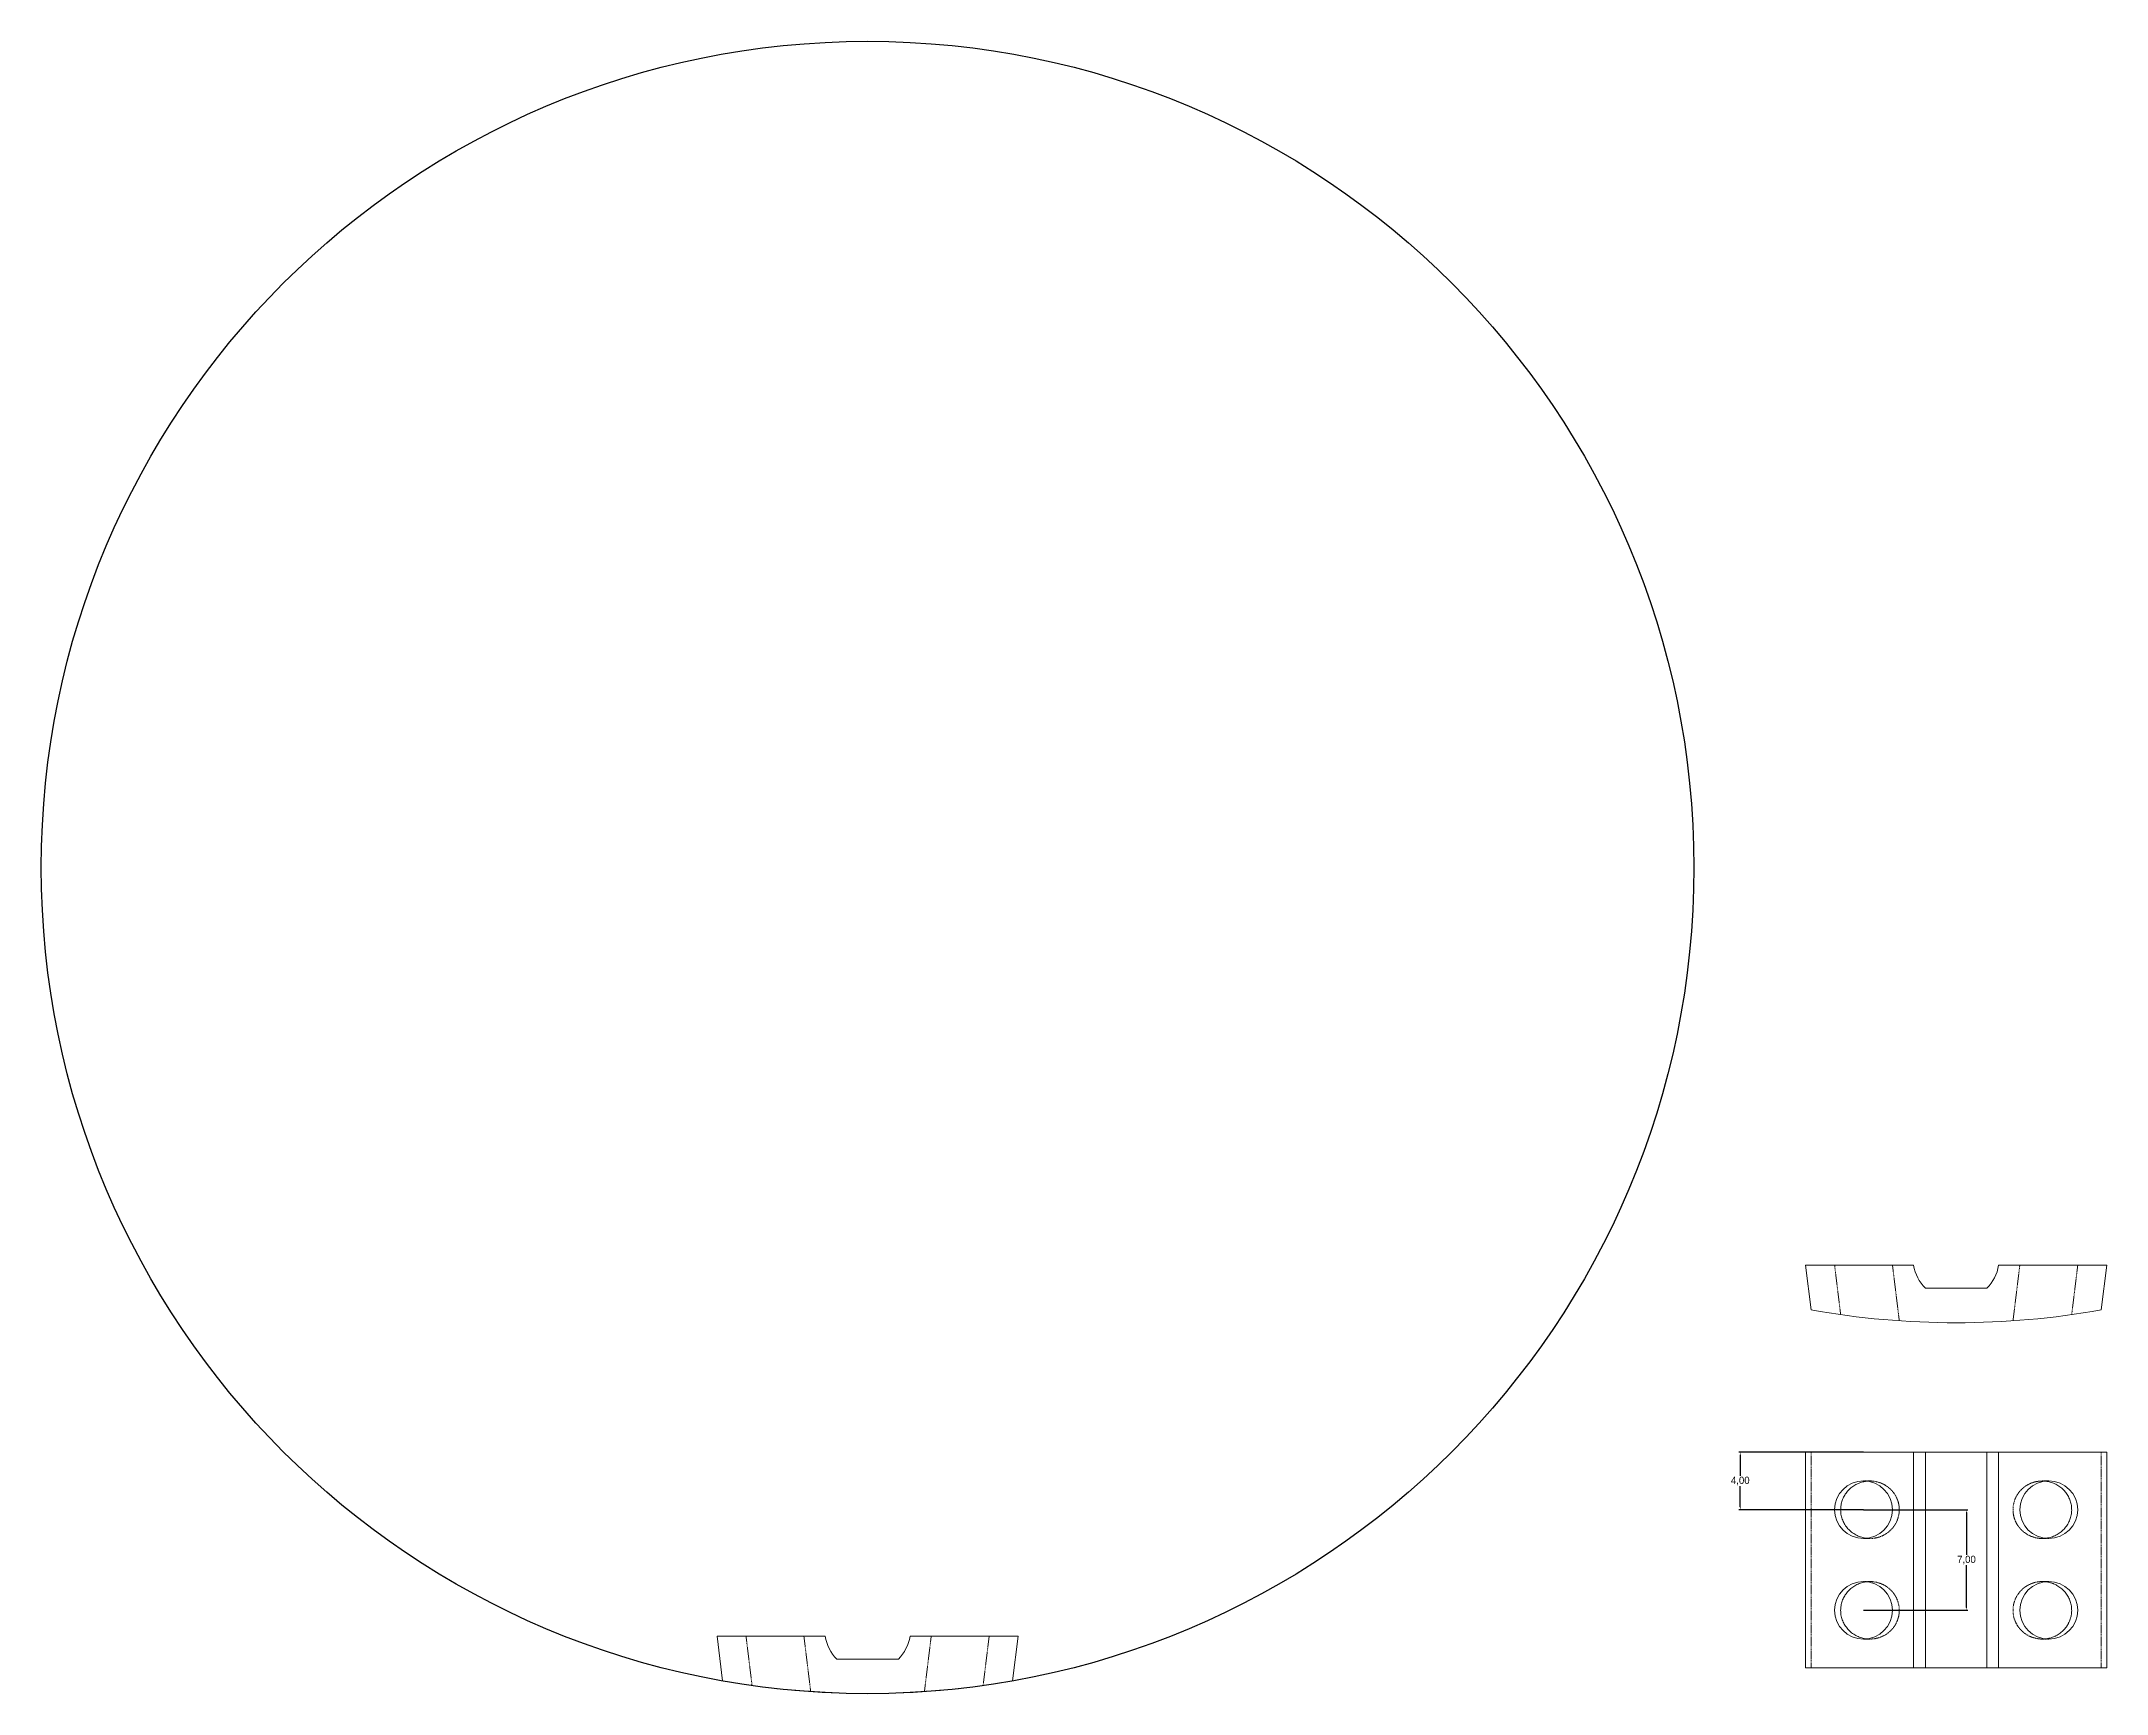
# Model space of a CAD drawing. Header units: millimetres. Extents: x -2329 to 3682, y 141 to 2504.
# Drawn here: x -2329 to 546, y 141 to 2441 of the extents above; entities that cross this region are included whole.
import ezdxf

# ---------------------------------------------------------------- set-up
doc = ezdxf.new("R2010")
doc.units = ezdxf.units.MM
doc.header["$PDSIZE"] = -1
doc.linetypes.add('HIDDEN', pattern=[1.905, 1.27, -0.635])
doc.dimstyles.new('ISO-25', dxfattribs={"dimtxt": 2.5, "dimasz": 2.5, "dimexe": 1.25, "dimexo": 0.625, "dimtad": 1, "dimtxsty": 'Standard', "dimcen": 2.5, "dimadec": 0, "dimazin": 0, "dimtfac": 1, "dimtmove": 0, "dimatfit": 3, "dimfxl": 1, "dimarcsym": 0})

# ---------------------------------------------------------------- blocks, each defined once
blk = doc.blocks.new('*D3')
at = {"color": 3, "lineweight": -2, "transparency": 16777216}
for p, q in [((207.3, 396.8), (352.6, 396.8)), ((350.6, 392.7), (350.6, 334.1)), ((350.6, 260.9), (350.6, 319.4)), ((207.3, 256.8), (352.6, 256.8))]:
    blk.add_line(p, q, dxfattribs=at)
at = {"color": 3, "transparency": 16777216}
for points in [[(350, 392.7), (351.3, 392.7), (350.6, 396.8)], [(350, 260.9), (351.3, 260.9), (350.6, 256.8)]]:
    blk.add_solid(points, dxfattribs=at)
at = {"layer": 'Defpoints', "color": 0, "transparency": 16777216}
for p in [(207.3, 396.8), (207.3, 256.8), (350.6, 256.8)]:
    blk.add_point(p, dxfattribs=at)
at = {"color": 3, "transparency": 16777216, "insert": (350.6, 326.8), "char_height": 10, "attachment_point": 5}
blk.add_mtext('7,00', dxfattribs=at)
blk = doc.blocks.new('*D4')
at = {"color": 3, "lineweight": -2, "transparency": 16777216}
for p, q in [((207.3, 476.8), (33.8, 476.8)), ((35.8, 472.7), (35.8, 444.1)), ((35.8, 400.9), (35.8, 429.4)), ((207.3, 396.8), (33.8, 396.8))]:
    blk.add_line(p, q, dxfattribs=at)
at = {"color": 3, "transparency": 16777216}
for points in [[(35.1, 472.7), (36.5, 472.7), (35.8, 476.8)], [(35.1, 400.9), (36.5, 400.9), (35.8, 396.8)]]:
    blk.add_solid(points, dxfattribs=at)
at = {"layer": 'Defpoints', "color": 0, "transparency": 16777216}
for p in [(35.8, 476.8), (207.3, 476.8), (207.3, 396.8)]:
    blk.add_point(p, dxfattribs=at)
at = {"color": 3, "transparency": 16777216, "insert": (35.8, 436.8), "char_height": 10, "attachment_point": 5}
blk.add_mtext('4,00', dxfattribs=at)

msp = doc.modelspace()

# ---------------------------------------------------------------- linework, layer by layer
at = {"color": 7, "linetype": 'Continuous', "lineweight": 15}
for p, q in [((126.742, 737.007), (134.369, 674.883)), ((277.106, 737.007), (126.742, 737.007)), ((545.787, 737.007), (395.423, 737.007)), ((538.159, 674.883), (545.787, 737.007)), ((379.113, 705.022), (293.416, 705.022)), ((277.106, 476.779), (126.742, 476.779)), ((126.742, 176.779), (126.742, 476.779)), ((277.106, 176.779), (277.106, 476.779)), ((293.416, 476.779), (277.106, 476.779)), ((293.416, 176.779), (293.416, 476.779)), ((379.113, 476.779), (293.416, 476.779)), ((379.113, 176.779), (379.113, 476.779)), ((395.423, 476.779), (379.113, 476.779)), ((395.423, 176.779), (395.423, 476.779)), ((545.787, 476.779), (395.423, 476.779)), ((545.787, 176.779), (545.787, 476.779)), ((-1388.279, 220.701), (-1380.652, 158.577)), ((-1237.915, 220.701), (-1388.279, 220.701)), ((-969.234, 220.701), (-1119.598, 220.701)), ((-976.862, 158.577), (-969.234, 220.701)), ((-1135.908, 188.715), (-1221.605, 188.715)), ((277.106, 176.779), (126.742, 176.779)), ((293.416, 176.779), (277.106, 176.779)), ((379.113, 176.779), (293.416, 176.779)), ((395.423, 176.779), (379.113, 176.779)), ((545.787, 176.779), (395.423, 176.779))]:
    msp.add_line(p, q, dxfattribs=at)
at = {"color": 7, "linetype": 'HIDDEN', "lineweight": 0}
for p, q in [((167.045, 737.007), (175.479, 668.317)), ((257.129, 659.771), (247.646, 737.007)), ((424.883, 737.007), (415.397, 659.747)), ((497.045, 668.283), (505.484, 737.007)), ((134.369, 176.779), (134.369, 476.779)), ((538.159, 176.779), (538.159, 476.779)), ((216.396, 436.779), (207.345, 436.779)), ((465.183, 436.779), (456.132, 436.779)), ((207.345, 356.779), (216.397, 356.779)), ((456.132, 356.779), (465.183, 356.779)), ((216.396, 296.779), (207.345, 296.779)), ((465.183, 296.779), (456.131, 296.779)), ((-1347.976, 220.701), (-1339.542, 152.011)), ((-1257.892, 143.465), (-1267.375, 220.701)), ((-1090.138, 220.701), (-1099.624, 143.441)), ((-1017.976, 151.977), (-1009.537, 220.701)), ((207.345, 216.779), (216.397, 216.779)), ((456.132, 216.779), (465.183, 216.779))]:
    msp.add_line(p, q, dxfattribs=at)
msp.add_circle((-1178.757, 1290.715), 1150)
at = {"color": 7, "linetype": 'Continuous', "lineweight": 15}
for centre, radius, start, end in [((336.264, 747.022), 60, 189.608417, 224.427004), ((336.264, 747.022), 60, 315.572996, 350.391583), ((336.264, 1807.022), 1150, 259.888707, 280.111293), ((-1178.757, 230.715), 60, 189.608417, 224.427004), ((-1178.757, 230.715), 60, 315.572996, 350.391583), ((-1178.757, 1290.715), 1150, 259.888707, 280.111293)]:
    msp.add_arc(centre, radius, start, end, dxfattribs=at)
for centre, major_axis in [((207.345, 396.779), (-40.3, 0)), ((465.183, 396.779), (40.3, 0)), ((207.345, 256.779), (-40.3, 0)), ((465.183, 256.779), (40.3, 0))]:
    msp.add_ellipse(centre, major_axis=major_axis, ratio=0.99254615, dxfattribs=at)
for points, knots in [([(175.479, 396.779), (175.583, 398.941), (175.795, 403.33), (177.494, 409.695), (180.17, 415.745), (183.808, 421.241), (188.348, 426.129), (193.655, 430.244), (199.678, 433.461), (205.687, 435.617), (209.745, 436.155), (211.504, 436.388)], [0, 0, 0, 0, 0.11026786, 0.22378102, 0.33403637, 0.44739613, 0.55947209, 0.67460683, 0.79022133, 0.90903299, 1, 1, 1, 1]), ([(460.771, 357.061), (461.689, 357.173), (463.759, 357.424), (466.95, 358.162), (470.331, 359.216), (473.603, 360.564), (476.73, 362.174), (479.708, 364.04), (482.55, 366.183), (485.174, 368.55), (488.352, 371.958), (491.072, 375.754), (493.241, 379.829), (495.023, 384.011), (496.253, 388.377), (496.896, 392.816), (497.154, 397.229), (496.857, 401.627), (496.011, 405.923), (494.815, 410.113), (493.109, 414.128), (490.923, 417.898), (488.417, 421.502), (485.467, 424.795), (482.128, 427.71), (478.51, 430.38), (474.546, 432.614), (470.327, 434.331), (466.243, 435.66), (463.135, 436.114), (461.16, 436.402)], [0, 0, 0, 0, 0.02369002, 0.05342789, 0.08380754, 0.11440976, 0.14402876, 0.17385738, 0.20435526, 0.23508823, 0.26420792, 0.32349146, 0.35373977, 0.38195994, 0.43941038, 0.46871924, 0.49615401, 0.55197283, 0.58042431, 0.60764593, 0.66299114, 0.69117343, 0.71884444, 0.77507916, 0.80369914, 0.83221467, 0.89016744, 0.91966498, 0.94897118, 1, 1, 1, 1]), ([(212.367, 357.104), (211.578, 357.146), (208.423, 357.312), (203.095, 358.8), (196.568, 361.558), (190.678, 365.432), (185.497, 370.271), (181.319, 375.823), (178.155, 382.02), (176.422, 387.701), (175.604, 392.683), (175.521, 395.409), (175.479, 396.779)], [0, 0, 0, 0, 0.0399468, 0.15964977, 0.27701357, 0.39784399, 0.5139823, 0.63367532, 0.74658224, 0.86297453, 0.93110445, 1, 1, 1, 1]), ([(175.479, 256.779), (175.583, 258.941), (175.795, 263.33), (177.494, 269.695), (180.17, 275.745), (183.808, 281.241), (188.348, 286.129), (193.655, 290.244), (199.678, 293.461), (205.687, 295.617), (209.745, 296.155), (211.504, 296.388)], [0, 0, 0, 0, 0.11026786, 0.22378102, 0.33403637, 0.44739613, 0.55947209, 0.67460683, 0.79022133, 0.90903299, 1, 1, 1, 1]), ([(460.871, 217.058), (461.184, 217.093), (462.646, 217.255), (465.249, 217.744), (468.651, 218.649), (471.436, 219.659), (473.603, 220.606), (475.702, 221.631), (478.237, 223.074), (481.15, 225.079), (483.448, 226.975), (486.422, 229.779), (489.46, 233.331), (491.917, 237.287), (493.978, 241.373), (495.581, 245.632), (496.521, 250.056), (497.062, 254.471), (497.144, 259.454), (496.148, 265.939), (494.08, 272.188), (491.031, 277.98), (487.033, 283.251), (482.194, 287.834), (477.061, 291.303), (472.978, 293.277), (470.313, 294.306), (467.586, 295.221), (464.527, 296.055), (461.956, 296.312), (461.109, 296.397)], [0, 0, 0, 0, 0.00807784, 0.03772941, 0.06780303, 0.09830955, 0.11363632, 0.1284439, 0.15818287, 0.18836082, 0.21899172, 0.234385, 0.29303942, 0.33793585, 0.35308704, 0.40992896, 0.45343496, 0.46811527, 0.52336336, 0.57982835, 0.63463273, 0.69058789, 0.74628822, 0.8031255, 0.86052642, 0.9043684, 0.9191407, 0.93379223, 0.97817975, 1, 1, 1, 1]), ([(212.367, 217.104), (211.578, 217.146), (208.423, 217.312), (203.095, 218.8), (196.568, 221.558), (190.678, 225.432), (185.497, 230.271), (181.319, 235.823), (178.155, 242.02), (176.422, 247.701), (175.604, 252.683), (175.521, 255.409), (175.479, 256.779)], [0, 0, 0, 0, 0.0399468, 0.15964977, 0.27701357, 0.39784399, 0.5139823, 0.63367532, 0.74658224, 0.86297453, 0.93110445, 1, 1, 1, 1])]:
    msp.add_open_spline(points, degree=3, knots=knots, dxfattribs=at)
at = {"color": 7, "linetype": 'HIDDEN', "lineweight": 0}
for points, knots in [([(211.504, 436.388), (212.03, 436.482), (214.892, 436.991), (220.175, 436.749), (227.173, 435.584), (233.806, 433.171), (239.968, 429.665), (245.333, 425.232), (249.872, 419.931), (253.357, 414.064), (255.796, 407.671), (257.087, 401.092), (257.246, 394.358), (256.284, 387.791), (254.221, 381.43), (251.153, 375.551), (247.11, 370.206), (242.251, 365.613), (236.629, 361.837), (230.448, 359.02), (223.795, 357.275), (217.692, 356.574), (213.873, 356.954), (212.367, 357.104)], [0, 0, 0, 0, 0.01184806, 0.06447815, 0.11594165, 0.16893064, 0.21978518, 0.27217604, 0.32196877, 0.37326459, 0.42205647, 0.47230113, 0.52045976, 0.57002547, 0.61802458, 0.6673991, 0.71571806, 0.76539807, 0.81446349, 0.86489615, 0.91498247, 0.96646703, 1, 1, 1, 1]), ([(461.16, 436.402), (460.833, 436.467), (459.343, 436.76), (456.652, 436.795), (453.148, 436.729), (449.65, 436.32), (446.157, 435.62), (442.752, 434.62), (438.372, 432.916), (434.228, 430.66), (430.447, 427.906), (426.949, 424.867), (423.867, 421.406), (421.286, 417.608), (419.065, 413.645), (417.362, 409.435), (416.165, 404.804), (415.523, 400.932), (415.439, 398.169), (415.397, 396.779)], [0, 0, 0, 0, 0.01468423, 0.06676837, 0.11765645, 0.16889992, 0.22127172, 0.27403702, 0.32456039, 0.42738106, 0.47981606, 0.52936662, 0.6302165, 0.68165073, 0.73015115, 0.82884806, 0.87917176, 0.93924917, 1, 1, 1, 1]), ([(415.397, 396.779), (415.424, 395.69), (415.507, 392.387), (416.28, 387.994), (417.563, 383.75), (419.203, 379.631), (421.351, 375.732), (423.964, 372.145), (426.874, 368.776), (430.198, 365.777), (433.865, 363.214), (437.763, 360.944), (441.947, 359.158), (446.319, 357.905), (450.826, 357.001), (455.446, 356.704), (459.159, 356.83), (460.545, 357.029), (460.771, 357.061)], [0, 0, 0, 0, 0.04789561, 0.14532494, 0.19497441, 0.24286954, 0.3402702, 0.38988543, 0.43813422, 0.53622331, 0.58616901, 0.63527244, 0.73508735, 0.78590487, 0.83605186, 0.93799745, 0.9899085, 1, 1, 1, 1]), ([(211.504, 296.388), (212.03, 296.482), (214.892, 296.991), (220.175, 296.749), (227.173, 295.584), (233.806, 293.171), (239.968, 289.665), (245.333, 285.232), (249.872, 279.931), (253.357, 274.064), (255.796, 267.671), (257.087, 261.092), (257.246, 254.358), (256.284, 247.791), (254.221, 241.43), (251.153, 235.551), (247.11, 230.206), (242.251, 225.613), (236.629, 221.837), (230.448, 219.02), (223.795, 217.275), (217.692, 216.574), (213.873, 216.954), (212.367, 217.104)], [0, 0, 0, 0, 0.011848062, 0.064478152, 0.115941652, 0.168930638, 0.219785183, 0.27217604, 0.321968767, 0.373264585, 0.422056474, 0.472301127, 0.520459763, 0.570025473, 0.618024581, 0.667399095, 0.715718061, 0.765398066, 0.814463486, 0.864896152, 0.914982467, 0.966467032, 1, 1, 1, 1]), ([(461.109, 296.397), (460.21, 296.525), (458.723, 296.738), (456.643, 296.784), (454.311, 296.77), (451.396, 296.558), (447.898, 296.009), (445.004, 295.294), (442.741, 294.576), (439.997, 293.575), (436.274, 291.847), (432.783, 289.639), (429.085, 286.82), (425.712, 283.628), (422.869, 279.983), (420.389, 276.154), (418.333, 272.093), (416.913, 267.795), (416.228, 264.905), (415.745, 262.305), (415.441, 259.552), (415.408, 257.475), (415.397, 256.779)], [0, 0, 0, 0, 0.039943856, 0.066034551, 0.091481038, 0.142584149, 0.194428567, 0.247035387, 0.273468891, 0.298732706, 0.375312187, 0.453179373, 0.479448383, 0.579267441, 0.655645239, 0.681412946, 0.779110845, 0.853850209, 0.879060993, 0.909090998, 0.969548485, 1, 1, 1, 1]), ([(415.397, 256.779), (415.503, 254.586), (415.718, 250.152), (417.442, 243.711), (420.159, 237.601), (423.856, 232.058), (428.454, 227.163), (433.801, 223.09), (439.304, 220.185), (443.577, 218.666), (447.993, 217.498), (452.564, 216.78), (457.185, 216.748), (459.77, 216.924), (460.612, 217.027), (460.871, 217.058)], [0, 0, 0, 0, 0.09628365, 0.19466277, 0.29093542, 0.38926401, 0.48623634, 0.58523743, 0.68392322, 0.75931644, 0.78472349, 0.88550997, 0.96251788, 0.98847211, 1, 1, 1, 1])]:
    msp.add_open_spline(points, degree=3, knots=knots, dxfattribs=at)

# ---------------------------------------------------------------- dimensions: what is measured, and where the dimension line sits
for base, p2, picture, middle in [((35.813, 476.779), (207.345, 476.779), '*D4', (35.813, 436.779)), ((350.634, 256.779), (207.345, 256.779), '*D3', (350.634, 326.779))]:
    dim = msp.add_linear_dim(base=base, p1=(207.345, 396.779), p2=p2, angle=90, dimstyle='ISO-25', override={"dimtxt": 10, "dimasz": 4.08, "dimexe": 2, "dimexo": 0, "dimgap": 1.524, "dimtih": 1, "dimtoh": 1, "dimlfac": 0.05, "dimzin": 0, "dimclrd": 3, "dimclre": 3, "dimclrt": 3, "dimadec": 2, "dimtzin": 0})
    dim.commit()
    dim.dimension.update_dxf_attribs({"geometry": picture, "text_midpoint": middle})

doc.saveas('drawing.dxf')
